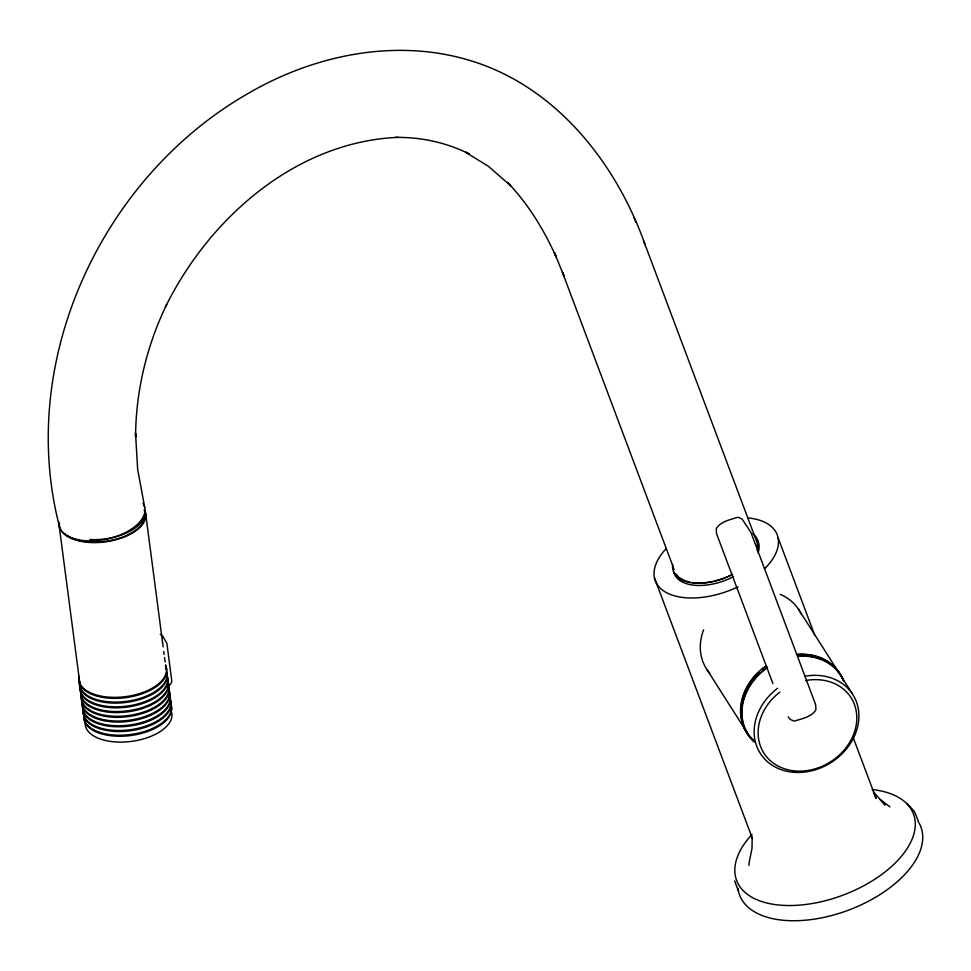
<?xml version="1.0" encoding="UTF-8"?>
<svg xmlns="http://www.w3.org/2000/svg" width="971" height="971" viewBox="0 0 971 971"><rect width="100%" height="100%" fill="white"/><g stroke="black" fill="none" stroke-linecap="round" stroke-linejoin="round"><path stroke-width="1.46" d="M752.149 837.038L752.027 848.302L749.163 862.382A79.452 43.04 -20.6 0 0 748.932 865.379M168.942 685.174L170.665 684.227L171.831 681.399L166.866 643.142L162.375 635.689L160.251 634.379M398.207 137.336C295.827 141.657 209.068 218.257 165.434 307.018L166.672 304.506C146.694 345.773 135.734 391.41 135.576 437.302L135.527 433.139L137.664 469.369L144.74 507.493M395.415 137.409C420.88 136.984 446.405 142.519 469.199 153.94L465.388 152.107L488.486 166.357L510.661 185.789L507.505 182.378C528.175 203.874 543.845 229.629 556.055 256.72L554.283 252.387L564.151 276.504L562.403 272.208L674.129 569.467M889.909 806.84L879.726 799.084L885.091 805.008L873.439 791.96L876.06 798.368L853.157 737.45M907.169 803.563L914.439 811.574L918.335 821.102M788.221 716.95L790.151 719.377L794.181 721.162C801.609 718.795 811.792 716.962 815.956 709.716L815.652 704.667L750.789 532.12L742.062 519.012L738.033 517.215C730.605 519.594 720.421 521.415 716.246 528.673L716.562 533.722L772.916 683.633M798.356 608.987L838.944 672.769A54.825 45.783 -32.5 0 0 818.31 657.221M840 674.432L852.21 693.597M706.985 669.589L747.573 733.372M757.198 547.304A43.695 23.668 -20.6 0 0 757.04 542.486L645.266 245.129C616.318 162.97 555.776 86.176 469.758 60.42C396.338 38.221 315.83 54.582 250.36 92.184C102.513 175.508 16.398 359.61 59.267 525.748M634.087 217.795L635.847 222.116M643.506 240.82L645.266 245.129M778.062 537.667L814.815 635.435M654.454 577.891L752.44 838.58M734.61 880.879L738.373 890.88M145.589 513.137L163.152 646.941M163.735 651.444L164.135 654.454M164.524 657.464L165.119 661.967M165.519 664.977L166.102 669.492M166.696 673.995L167.097 677.005M168.08 684.519L169.063 692.044M169.464 695.042L171.042 707.07M59.219 526.197L84.865 721.635M144.157 510.078A43.258 22.175 -7.5 0 1 117.794 538.662A43.258 22.175 -7.5 0 1 64.584 533.625M59.607 525.797A43.258 22.175 -7.5 0 1 59.377 522.896M144.8 510.491A43.258 22.175 -7.5 0 1 89.866 539.536M753.168 740.46A55.226 46.123 -32.5 0 1 766.337 665.596M797.373 654.333A55.226 46.123 -32.5 0 1 843.423 680.598M754.224 742.123A55.226 46.123 -32.5 0 1 767.393 667.259M798.429 655.983A55.226 46.123 -32.5 0 1 843.92 680.853M171.77 712.641A43.695 22.394 -7.5 0 1 128.9 741.674A43.695 22.394 -7.5 0 1 85.339 721.283M144.618 510.321A43.695 22.394 -7.5 0 1 106.968 541.648A43.695 22.394 -7.5 0 1 58.988 523.272M747.573 517.871A65.154 35.296 -20.6 0 1 765.148 568.181M738.057 586.824A65.154 35.296 -20.6 0 1 666.507 592.662A65.154 35.296 -20.6 0 1 666.324 548.469M918.202 821.575A96.833 52.458 -20.6 0 1 847.853 910.397A96.833 52.458 -20.6 0 1 737.948 888.307M872.189 789.544A94.454 51.16 -20.6 0 1 900.736 857.102A94.454 51.16 -20.6 0 1 773.96 904.414A94.454 51.16 -20.6 0 1 752.064 834.368M709.716 673.17A54.825 45.783 -32.5 0 1 703.611 629.839M780.259 594.41A54.825 45.783 -32.5 0 1 801.306 614.206M753.447 740.193A54.825 45.783 -32.5 0 1 741.443 717.836M741.249 716.537A54.825 45.783 -32.5 0 1 745.934 689.641M746.578 688.342A54.825 45.783 -32.5 0 1 759.225 671.75M762.235 669.116A54.825 45.783 -32.5 0 1 766.532 665.863M797.337 654.672A54.825 45.783 -32.5 0 1 807.447 654.806M808.855 654.976A54.825 45.783 -32.5 0 1 817.012 656.784M750.401 737.438A54.825 45.783 -32.5 0 1 767.588 667.526M798.393 656.335A54.825 45.783 -32.5 0 1 842.962 679.651M805.772 680.513A51.645 43.137 -32.5 0 1 854.565 731.746A51.645 43.137 -32.5 0 1 778.026 766.034A51.645 43.137 -32.5 0 1 779.798 692.141M804.728 676.277A54.825 45.783 -32.5 0 1 856.471 730.835A54.825 45.783 -32.5 0 1 774.992 766.896A54.825 45.783 -32.5 0 1 777.613 688.269M165.81 666.446A44.181 22.636 -7.5 0 1 125.283 697.712A44.181 22.636 -7.5 0 1 79.088 677.345M165.677 665.438A44.181 22.649 -7.5 0 1 125.15 696.693A44.181 22.649 -7.5 0 1 78.954 676.326M167.097 673.328A44.181 22.636 -7.5 0 1 123.754 702.688A44.181 22.636 -7.5 0 1 79.719 682.079M166.963 672.32A44.181 22.636 -7.5 0 1 123.62 701.669A44.181 22.636 -7.5 0 1 79.586 681.059M167.716 678.061A44.181 22.636 -7.5 0 1 124.373 707.422A44.181 22.636 -7.5 0 1 80.338 686.813M166.915 674.906A44.181 22.636 -7.5 0 1 127.82 705.978A44.181 22.636 -7.5 0 1 80.035 687.298M168.335 682.795A44.181 22.636 -7.5 0 1 124.992 712.156A44.181 22.636 -7.5 0 1 80.957 691.546M168.201 681.788A44.181 22.636 -7.5 0 1 124.858 711.136A44.181 22.636 -7.5 0 1 80.824 690.527M168.954 687.541A44.181 22.636 -7.5 0 1 125.611 716.889A44.181 22.636 -7.5 0 1 81.576 696.28M168.82 686.521A44.181 22.636 -7.5 0 1 125.477 715.882A44.181 22.636 -7.5 0 1 81.443 695.272M168.42 689.082A44.181 22.649 -7.5 0 1 129.471 721.247A44.181 22.649 -7.5 0 1 82.195 701.013M168.784 689.107A44.181 22.636 -7.5 0 1 129.689 720.179A44.181 22.636 -7.5 0 1 81.904 701.499M169.537 694.86A44.181 22.649 -7.5 0 1 129.009 726.126A44.181 22.649 -7.5 0 1 82.826 705.747M170.071 695.989A44.181 22.636 -7.5 0 1 126.728 725.349A44.181 22.636 -7.5 0 1 82.693 704.74M169.67 698.55A44.181 22.636 -7.5 0 1 130.709 730.714A44.181 22.636 -7.5 0 1 83.445 710.493M169.537 697.542A44.181 22.649 -7.5 0 1 132.007 729.488A44.181 22.649 -7.5 0 1 83.142 710.978M170.775 704.327A44.181 22.636 -7.5 0 1 134.544 734.938A44.181 22.636 -7.5 0 1 84.125 719.681M170.641 703.32A44.181 22.636 -7.5 0 1 130.126 734.574A44.181 22.636 -7.5 0 1 83.931 714.207M757.04 539.512A44.897 24.324 -20.6 0 1 758.06 552.827M733.457 576.725A44.897 24.324 -20.6 0 1 673.68 571.64M752.853 533.613A44.897 24.324 -20.6 0 1 757.234 550.63M732.632 574.529A44.897 24.324 -20.6 0 1 672.685 564.503M732.316 574.407A43.695 23.668 -20.6 0 1 728.493 576.252M727.194 576.823A43.695 23.668 -20.6 0 1 713.673 581.216M712.313 581.52A43.695 23.668 -20.6 0 1 692.396 582.491M689.75 582.03A43.695 23.668 -20.6 0 1 679.166 577.381M678.207 576.543A43.695 23.668 -20.6 0 1 675.889 573.764M143.004 503.281A43.695 22.964 -12.2 0 1 107.708 538.881A43.695 22.964 -12.2 0 1 59.037 522.349"/></g></svg>
